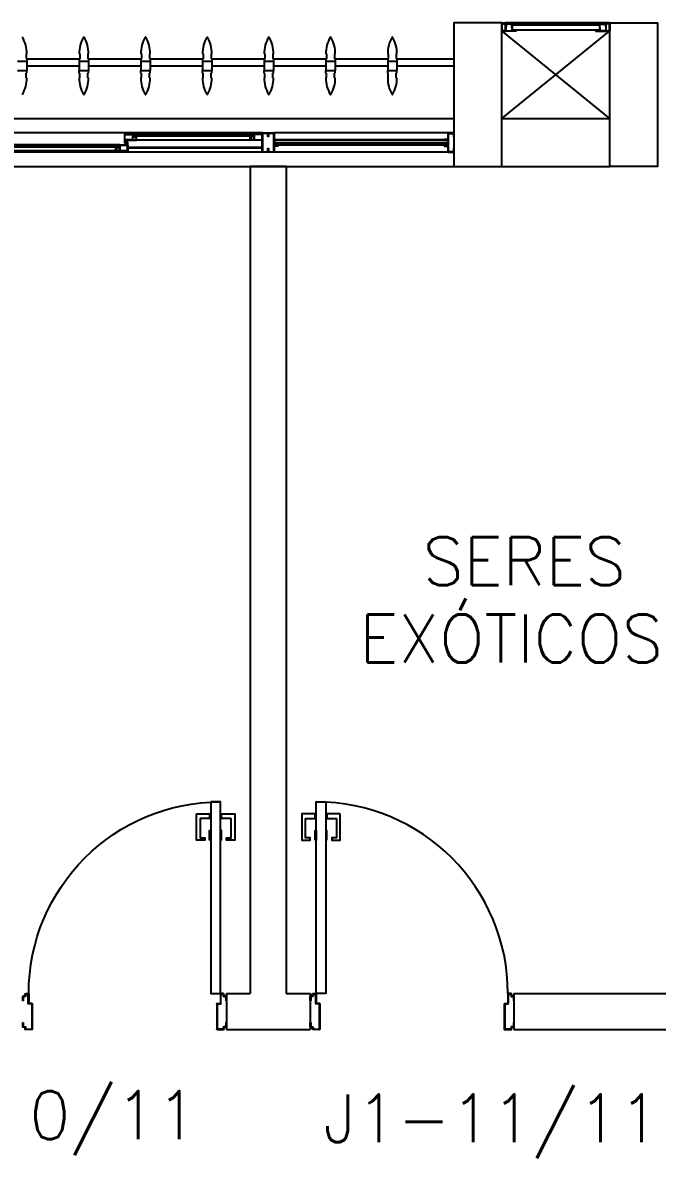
# Model space of a CAD drawing. Header units: millimetres. Extents: x 2801 to 3319, y 1187 to 1422.
# Drawn here: x 2988.525 to 2991.173, y 1353.263 to 1358 of the extents above; entities that cross this region are included whole.
import ezdxf

# ---------------------------------------------------------------- set-up
doc = ezdxf.new("R2010")
doc.units = ezdxf.units.MM
for name, color, linetype in [('AR-ALV', 2, 'Continuous'), ('AR-BRISES', 1, 'Continuous'), ('AR-ESQ', 1, 'Continuous'), ('AR-ESTC', 3, 'Continuous'), ('AR-PEITORIL', 1, 'Continuous'), ('AR-PORTA', 1, 'Continuous'), ('AR-SHAFT', 1, 'Continuous'), ('BR-PAINEL', 1, 'Continuous'), ('BR-SUPORTE', 1, 'Continuous'), ('DT-ESQ-BAGUETE-C', 2, 'Continuous'), ('DT-ESQ-BAGUETE-V', 1, 'Continuous'), ('DT-ESQ-CHAPA DOBRADA-V', 1, 'Continuous'), ('DT-ESQ-MARCO-V', 1, 'Continuous'), ('DT-ESQ-PERFIL CADEIRA-C', 2, 'Continuous'), ('DT-ESQ-PERFIL CADEIRA-V', 1, 'Continuous'), ('DT-ESQ-PERFIL U SIMPLES-C', 2, 'Continuous'), ('DT-ESQ-PERFIL U-C', 2, 'Continuous'), ('DT-ESQ-PERFIL U-V', 1, 'Continuous'), ('DT-ESQ-VENEZIANA-C', 2, 'Continuous'), ('DT-ESQ-VENEZIANA-V', 2, 'Continuous'), ('DT-ESQ-VIDRO-C', 2, 'Continuous'), ('ENDEREÇO', 2, 'Continuous'), ('maçaneta', 1, 'Continuous'), ('mov', 1, 'Continuous'), ('PM-PERFIL U-C', 2, 'Continuous'), ('pm1', 2, 'Continuous'), ('TEXTO', 2, 'Continuous')]:
    doc.layers.add(name, color=color, linetype=linetype)
doc.styles.add('UNB-100', font='simplex.shx', dxfattribs={"height": 0.2})
doc.styles.add('UNB1-100', font='simplex.shx', dxfattribs={"height": 0.2})

# ---------------------------------------------------------------- blocks, each defined once
blk = doc.blocks.new('EF44-P')
at = {"layer": 'DT-ESQ-BAGUETE-C', "ltscale": 0.1}
for points in [[(1.41, -0.08), (1.3965, -0.08), (1.3965, -0.0785), (1.4095, -0.0785, 0.414214), (1.41, -0.078), (1.41, -0.067, 0.414214), (1.4095, -0.0665), (1.3965, -0.0665), (1.3965, -0.065), (1.41, -0.065, -0.414214), (1.4115, -0.0665), (1.4115, -0.0785, -0.414214)], [(0.8485, -0.125), (0.835, -0.125), (0.835, -0.1235), (0.848, -0.1235, 0.414214), (0.8485, -0.123), (0.8485, -0.112, 0.414214), (0.848, -0.1115), (0.835, -0.1115), (0.835, -0.11), (0.8485, -0.11, -0.414214), (0.85, -0.1115), (0.85, -0.1235, -0.414214)], [(1.3265, -0.125), (1.34, -0.125), (1.34, -0.1235), (1.327, -0.1235, -0.414214), (1.3265, -0.123), (1.3265, -0.112, -0.414214), (1.327, -0.1115), (1.34, -0.1115), (1.34, -0.11), (1.3265, -0.11, 0.414214), (1.325, -0.1115), (1.325, -0.1235, 0.414214)]]:
    blk.add_lwpolyline(points, format="xyb", close=True, dxfattribs=at)
at = {"layer": 'DT-ESQ-BAGUETE-V', "ltscale": 0.1}
for p, q in [((1.41, -0.065), (1.9015, -0.065)), ((0.8485, -0.11), (1.3265, -0.11))]:
    blk.add_line(p, q, dxfattribs=at)
at = {"layer": 'DT-ESQ-CHAPA DOBRADA-V', "ltscale": 0.1}
for p, q in [((0.8, -0.077), (1.3615, -0.077)), ((0.8, -0.08), (1.3615, -0.08))]:
    blk.add_line(p, q, dxfattribs=at)
at = {"layer": 'DT-ESQ-MARCO-V', "ltscale": 0.1}
for p, q in [((0.0235, -0.06), (0.7515, -0.06)), ((0.0235, -0.14), (0.7515, -0.14))]:
    blk.add_line(p, q, dxfattribs=at)
at = {"layer": 'DT-ESQ-PERFIL CADEIRA-C', "ltscale": 0.1}
for p, q in [((1.3635, -0.0885), (1.41, -0.0885)), ((0.8, -0.1335), (0.8485, -0.1335)), ((1.373, -0.1335), (1.3265, -0.1335))]:
    blk.add_line(p, q, dxfattribs=at)
for points in [[(1.41, -0.087, -1), (1.41, -0.09), (1.3635, -0.09, -0.414214), (1.3615, -0.088), (1.3615, -0.067, -0.414214), (1.3635, -0.065), (1.395, -0.065, -0.414214), (1.3965, -0.0665), (1.3965, -0.087)], [(1.3965, -0.0885, -0.198913), (1.3954, -0.0881, -0.198913), (1.395, -0.087), (1.395, -0.067, 0.414214), (1.3945, -0.0665), (1.3635, -0.0665, 0.414214), (1.363, -0.067), (1.363, -0.088, 0.414214), (1.3635, -0.0885)], [(0.8485, -0.135), (0.8, -0.135), (0.8, -0.1335), (0.835, -0.1335, -0.198912), (0.8339, -0.1331, -0.198913), (0.8335, -0.132), (0.8335, -0.112, 0.414214), (0.833, -0.1115), (0.8, -0.1115), (0.8, -0.11), (0.8335, -0.11, -0.414214), (0.835, -0.1115), (0.835, -0.1235), (0.835, -0.125), (0.835, -0.132), (0.8485, -0.132, -1)], [(1.3265, -0.132, 1), (1.3265, -0.135), (1.373, -0.135, 0.414214), (1.375, -0.133), (1.375, -0.112, 0.414214), (1.373, -0.11), (1.3415, -0.11, 0.414214), (1.34, -0.1115), (1.34, -0.132)], [(1.34, -0.1335, 0.198913), (1.3411, -0.1331, 0.198913), (1.3415, -0.132), (1.3415, -0.112, -0.414214), (1.342, -0.1115), (1.373, -0.1115, -0.414214), (1.3735, -0.112), (1.3735, -0.133, -0.414214), (1.373, -0.1335)]]:
    blk.add_lwpolyline(points, format="xyb", close=True, dxfattribs=at)
at = {"layer": 'DT-ESQ-PERFIL CADEIRA-V', "ltscale": 0.1}
for p, q in [((1.395, -0.09), (1.9015, -0.09)), ((0.8485, -0.135), (1.3265, -0.135))]:
    blk.add_line(p, q, dxfattribs=at)
at = {"layer": 'DT-ESQ-PERFIL U SIMPLES-C', "ltscale": 0.1}
for points in [[(0.04, -0.0875), (0.0265, -0.0875, 0.414214), (0.025, -0.089), (0.025, -0.111, 0.414214), (0.0265, -0.1125), (0.04, -0.1125), (0.04, -0.111), (0.0265, -0.111), (0.0265, -0.089), (0.04, -0.089)], [(0.735, -0.0875), (0.7485, -0.0875, -0.414214), (0.75, -0.089), (0.75, -0.111, -0.414214), (0.7485, -0.1125), (0.735, -0.1125), (0.735, -0.111), (0.7485, -0.111), (0.7485, -0.089), (0.735, -0.089)], [(1.3635, -0.102), (1.3715, -0.102), (1.3715, -0.1005), (1.3635, -0.1005, -0.414214), (1.363, -0.1), (1.363, -0.092, -0.414214), (1.3635, -0.0915), (1.3715, -0.0915), (1.3715, -0.09), (1.3635, -0.09, 0.414214), (1.3615, -0.092), (1.3615, -0.1, 0.414214)], [(1.373, -0.098), (1.365, -0.098), (1.365, -0.0995), (1.373, -0.0995, -0.414214), (1.3735, -0.1), (1.3735, -0.108, -0.414214), (1.373, -0.1085), (1.365, -0.1085), (1.365, -0.11), (1.373, -0.11, 0.414214), (1.375, -0.108), (1.375, -0.1, 0.414214)]]:
    blk.add_lwpolyline(points, format="xyb", close=True, dxfattribs=at)
at = {"layer": 'DT-ESQ-PERFIL U-C', "ltscale": 0.1}
for points in [[(0.025, -0.1234), (0.025, -0.0875), (0.0385, -0.0875, 1), (0.0385, -0.0845), (0.025, -0.0845), (0.025, -0.0615, 0.414214), (0.0235, -0.06), (0.0015, -0.06, 0.414214), (0, -0.0615), (0, -0.075), (0.0015, -0.075), (0.0015, -0.0615), (0.0235, -0.0615), (0.0235, -0.0845, 0.414214), (0.025, -0.086, 0.414214), (0.0235, -0.0875), (0.0235, -0.1234), (0.0235, -0.1385), (0.0015, -0.1385), (0.0015, -0.125), (0, -0.125), (0, -0.1385, 0.414214), (0.0015, -0.14), (0.0235, -0.14, 0.414214), (0.025, -0.1385)], [(0.75, -0.1234), (0.75, -0.0875), (0.7365, -0.0875, -1), (0.7365, -0.0845), (0.75, -0.0845), (0.75, -0.0615, -0.414214), (0.7515, -0.06), (0.7735, -0.06, -0.414214), (0.775, -0.0615), (0.775, -0.075), (0.7735, -0.075), (0.7735, -0.0615), (0.7515, -0.0615), (0.7515, -0.0845, -0.414214), (0.75, -0.086, -0.414214), (0.7515, -0.0875), (0.7515, -0.1234), (0.7515, -0.1385), (0.7735, -0.1385), (0.7735, -0.125), (0.775, -0.125), (0.775, -0.1385, -0.414214), (0.7735, -0.14), (0.7515, -0.14, -0.414214), (0.75, -0.1385)], [(0.775, -0.0615, -0.414214), (0.7765, -0.06), (0.7985, -0.06, -0.414214), (0.8, -0.0615), (0.8, -0.1385, -0.414214), (0.7985, -0.14), (0.7765, -0.14, -0.414214), (0.775, -0.1385), (0.775, -0.125), (0.7765, -0.125), (0.7765, -0.138, 0.414214), (0.777, -0.1385), (0.798, -0.1385, 0.414214), (0.7985, -0.138), (0.7985, -0.062, 0.414214), (0.798, -0.0615), (0.777, -0.0615, 0.414214), (0.7765, -0.062), (0.7765, -0.075), (0.775, -0.075)]]:
    blk.add_lwpolyline(points, format="xyb", close=True, dxfattribs=at)
for points in [[(0.025, -0.086), (0.0385, -0.086)], [(0.75, -0.086), (0.7365, -0.086)]]:
    blk.add_lwpolyline(points, dxfattribs=at)
at = {"layer": 'DT-ESQ-PERFIL U-V', "ltscale": 0.1}
for p, q in [((0.7985, -0.06), (1.9515, -0.06)), ((0.7985, -0.14), (1.9515, -0.14))]:
    blk.add_line(p, q, dxfattribs=at)
at = {"layer": 'DT-ESQ-VENEZIANA-C', "ltscale": 0.1}
for p, q in [((0.0265, -0.089), (0.7485, -0.089)), ((0.0265, -0.0905), (0.7485, -0.0905)), ((0.0265, -0.1095), (0.7485, -0.1095)), ((0.0265, -0.111), (0.7485, -0.111))]:
    blk.add_line(p, q, dxfattribs=at)
at = {"layer": 'DT-ESQ-VENEZIANA-V', "ltscale": 0.1}
blk.add_line((0.0265, -0.099), (0.7485, -0.099), dxfattribs=at)
at = {"layer": 'DT-ESQ-VIDRO-C', "ltscale": 0.1}
for points in [[(1.9125, -0.085), (1.9125, -0.082), (1.399, -0.082), (1.399, -0.085)], [(0.838, -0.13), (0.838, -0.127), (1.337, -0.127), (1.337, -0.13)]]:
    blk.add_lwpolyline(points, close=True, dxfattribs=at)
blk = doc.blocks.new('BR-MODULO8')
at = {"layer": 'BR-PAINEL'}
for p, q in [((-1.8217, 0.24), (-1.7833, 0.24)), ((-1.7858, 0.27), (-1.7858, 0.25)), ((-1.7833, 0.27), (-1.7858, 0.27)), ((-1.7833, 0.25), (-1.7858, 0.25)), ((-1.7833, 0.25), (-1.7833, 0.24)), ((-1.7833, 0.24), (-1.7833, 0.2)), ((-1.5642, 0.27), (-1.5617, 0.27)), ((-1.5642, 0.25), (-1.5642, 0.24)), ((-1.5642, 0.25), (-1.5617, 0.25)), ((-1.5642, 0.24), (-1.5258, 0.24)), ((-1.5642, 0.24), (-1.5642, 0.2)), ((-1.5617, 0.27), (-1.5617, 0.25)), ((-1.5283, 0.27), (-1.5283, 0.25)), ((-1.5258, 0.27), (-1.5283, 0.27)), ((-1.5258, 0.25), (-1.5283, 0.25)), ((-1.5258, 0.25), (-1.5258, 0.24)), ((-1.5258, 0.24), (-1.5258, 0.2)), ((-1.3067, 0.27), (-1.3042, 0.27)), ((-1.3067, 0.25), (-1.3067, 0.24)), ((-1.3067, 0.25), (-1.3042, 0.25)), ((-1.3067, 0.24), (-1.2683, 0.24)), ((-1.3067, 0.24), (-1.3067, 0.2)), ((-1.3042, 0.27), (-1.3042, 0.25)), ((-1.2708, 0.27), (-1.2708, 0.25)), ((-1.2683, 0.27), (-1.2708, 0.27)), ((-1.2683, 0.25), (-1.2708, 0.25)), ((-1.2683, 0.25), (-1.2683, 0.24)), ((-1.2683, 0.24), (-1.2683, 0.2)), ((-1.0492, 0.27), (-1.0467, 0.27)), ((-1.0492, 0.25), (-1.0492, 0.24)), ((-1.0492, 0.25), (-1.0467, 0.25)), ((-1.0492, 0.24), (-1.0108, 0.24)), ((-1.0492, 0.24), (-1.0492, 0.2)), ((-1.0467, 0.27), (-1.0467, 0.25)), ((-1.0133, 0.27), (-1.0133, 0.25)), ((-1.0108, 0.27), (-1.0133, 0.27)), ((-1.0108, 0.25), (-1.0133, 0.25)), ((-1.0108, 0.25), (-1.0108, 0.24)), ((-1.0108, 0.24), (-1.0108, 0.2)), ((-0.7917, 0.27), (-0.7892, 0.27)), ((-0.7917, 0.25), (-0.7917, 0.24)), ((-0.7917, 0.25), (-0.7892, 0.25)), ((-0.7917, 0.24), (-0.7533, 0.24)), ((-0.7917, 0.24), (-0.7917, 0.2)), ((-0.7892, 0.27), (-0.7892, 0.25)), ((-0.7558, 0.27), (-0.7558, 0.25)), ((-0.7533, 0.27), (-0.7558, 0.27)), ((-0.7533, 0.25), (-0.7558, 0.25)), ((-0.7533, 0.25), (-0.7533, 0.24)), ((-0.7533, 0.24), (-0.7533, 0.2)), ((-0.5342, 0.27), (-0.5317, 0.27)), ((-0.5342, 0.25), (-0.5317, 0.25)), ((-0.5342, 0.25), (-0.5342, 0.24)), ((-0.5342, 0.24), (-0.5342, 0.2)), ((-0.5342, 0.24), (-0.4958, 0.24)), ((-0.5317, 0.27), (-0.5317, 0.25)), ((-0.4958, 0.27), (-0.4983, 0.27)), ((-0.4983, 0.27), (-0.4983, 0.25)), ((-0.4958, 0.25), (-0.4983, 0.25)), ((-0.4958, 0.25), (-0.4958, 0.24)), ((-0.4958, 0.24), (-0.4958, 0.2)), ((-0.2767, 0.27), (-0.2742, 0.27)), ((-0.2767, 0.25), (-0.2767, 0.24)), ((-0.2767, 0.25), (-0.2742, 0.25)), ((-0.2767, 0.24), (-0.2383, 0.24)), ((-0.2767, 0.24), (-0.2767, 0.2)), ((-0.2742, 0.27), (-0.2742, 0.25)), ((-0.2408, 0.27), (-0.2408, 0.25)), ((-0.2383, 0.27), (-0.2408, 0.27)), ((-0.2383, 0.25), (-0.2408, 0.25)), ((-0.2383, 0.25), (-0.2383, 0.24)), ((-0.2383, 0.24), (-0.2383, 0.2)), ((-1.8217, 0.2), (-1.7833, 0.2)), ((-1.7833, 0.19), (-1.7858, 0.19)), ((-1.7858, 0.17), (-1.7858, 0.19)), ((-1.7833, 0.19), (-1.7833, 0.2)), ((-1.5642, 0.2), (-1.5258, 0.2)), ((-1.5642, 0.19), (-1.5642, 0.2)), ((-1.5642, 0.19), (-1.5617, 0.19)), ((-1.5617, 0.17), (-1.5617, 0.19)), ((-1.5258, 0.19), (-1.5283, 0.19)), ((-1.5283, 0.17), (-1.5283, 0.19)), ((-1.5258, 0.19), (-1.5258, 0.2)), ((-1.3067, 0.2), (-1.2683, 0.2)), ((-1.3067, 0.19), (-1.3067, 0.2)), ((-1.3067, 0.19), (-1.3042, 0.19)), ((-1.3042, 0.17), (-1.3042, 0.19)), ((-1.2683, 0.19), (-1.2708, 0.19)), ((-1.2708, 0.17), (-1.2708, 0.19)), ((-1.2683, 0.19), (-1.2683, 0.2)), ((-1.0492, 0.2), (-1.0108, 0.2)), ((-1.0492, 0.19), (-1.0492, 0.2)), ((-1.0492, 0.19), (-1.0467, 0.19)), ((-1.0467, 0.17), (-1.0467, 0.19)), ((-1.0108, 0.19), (-1.0133, 0.19)), ((-1.0133, 0.17), (-1.0133, 0.19)), ((-1.0108, 0.19), (-1.0108, 0.2)), ((-0.7917, 0.2), (-0.7533, 0.2)), ((-0.7917, 0.19), (-0.7917, 0.2)), ((-0.7917, 0.19), (-0.7892, 0.19)), ((-0.7892, 0.17), (-0.7892, 0.19)), ((-0.7533, 0.19), (-0.7558, 0.19)), ((-0.7558, 0.17), (-0.7558, 0.19)), ((-0.7533, 0.19), (-0.7533, 0.2)), ((-0.5342, 0.19), (-0.5342, 0.2)), ((-0.5342, 0.2), (-0.4958, 0.2)), ((-0.5342, 0.19), (-0.5317, 0.19)), ((-0.5317, 0.17), (-0.5317, 0.19)), ((-0.4983, 0.17), (-0.4983, 0.19)), ((-0.4958, 0.19), (-0.4983, 0.19)), ((-0.4958, 0.19), (-0.4958, 0.2)), ((-0.2767, 0.2), (-0.2383, 0.2)), ((-0.2767, 0.19), (-0.2767, 0.2)), ((-0.2767, 0.19), (-0.2742, 0.19)), ((-0.2742, 0.17), (-0.2742, 0.19)), ((-0.2383, 0.19), (-0.2408, 0.19)), ((-0.2408, 0.17), (-0.2408, 0.19)), ((-0.2383, 0.19), (-0.2383, 0.2)), ((-1.7833, 0.17), (-1.7858, 0.17)), ((-1.5642, 0.17), (-1.5617, 0.17)), ((-1.5258, 0.17), (-1.5283, 0.17)), ((-1.3067, 0.17), (-1.3042, 0.17)), ((-1.2683, 0.17), (-1.2708, 0.17)), ((-1.0492, 0.17), (-1.0467, 0.17)), ((-1.0108, 0.17), (-1.0133, 0.17)), ((-0.7917, 0.17), (-0.7892, 0.17)), ((-0.7533, 0.17), (-0.7558, 0.17)), ((-0.5342, 0.17), (-0.5317, 0.17)), ((-0.4958, 0.17), (-0.4983, 0.17)), ((-0.2767, 0.17), (-0.2742, 0.17)), ((-0.2383, 0.17), (-0.2408, 0.17))]:
    blk.add_line(p, q, dxfattribs=at)
for centre, radius, start, end in [((-1.9083, 0.2739), 0.1251, 358.228, 31.5279), ((-1.4392, 0.2739), 0.1251, 148.4721, 181.772), ((-1.545, 0.3387), 0.001, 37.1012, 142.8988), ((-1.6508, 0.2739), 0.1251, 358.228, 31.5279), ((-1.1817, 0.2739), 0.1251, 148.4721, 181.772), ((-1.2875, 0.3387), 0.001, 37.1012, 142.8988), ((-1.3933, 0.2739), 0.1251, 358.228, 31.5279), ((-0.9242, 0.2739), 0.1251, 148.4721, 181.772), ((-1.03, 0.3387), 0.001, 37.1012, 142.8988), ((-1.1358, 0.2739), 0.1251, 358.228, 31.5279), ((-0.6667, 0.2739), 0.1251, 148.4721, 181.772), ((-0.7725, 0.3387), 0.001, 37.1012, 142.8988), ((-0.8783, 0.2739), 0.1251, 358.228, 31.5279), ((-0.4092, 0.2739), 0.1251, 148.4721, 181.772), ((-0.515, 0.3387), 0.001, 37.1012, 142.8988), ((-0.6208, 0.2739), 0.1251, 358.228, 31.5279), ((-0.1517, 0.2739), 0.1251, 148.4721, 181.772), ((-0.2575, 0.3387), 0.001, 37.1012, 142.8988), ((-0.3633, 0.2739), 0.1251, 358.228, 31.5279), ((-1.9083, 0.1661), 0.1251, 328.4721, 1.772), ((-1.4392, 0.1661), 0.1251, 178.228, 211.5279), ((-1.6508, 0.1661), 0.1251, 328.4721, 1.772), ((-1.1817, 0.1661), 0.1251, 178.228, 211.5279), ((-1.3933, 0.1661), 0.1251, 328.4721, 1.772), ((-0.9242, 0.1661), 0.1251, 178.228, 211.5279), ((-1.1358, 0.1661), 0.1251, 328.4721, 1.772), ((-0.6667, 0.1661), 0.1251, 178.228, 211.5279), ((-0.8783, 0.1661), 0.1251, 328.4721, 1.772), ((-0.4092, 0.1661), 0.1251, 178.228, 211.5279), ((-0.6208, 0.1661), 0.1251, 328.4721, 1.772), ((-0.1517, 0.1661), 0.1251, 178.228, 211.5279), ((-0.3633, 0.1661), 0.1251, 328.4721, 1.772), ((-1.545, 0.1013), 0.001, 217.1012, 322.8988), ((-1.2875, 0.1013), 0.001, 217.1012, 322.8988), ((-1.03, 0.1013), 0.001, 217.1012, 322.8988), ((-0.7725, 0.1013), 0.001, 217.1012, 322.8988), ((-0.515, 0.1013), 0.001, 217.1012, 322.8988), ((-0.2575, 0.1013), 0.001, 217.1012, 322.8988)]:
    blk.add_arc(centre, radius, start, end, dxfattribs=at)
at = {"layer": 'BR-SUPORTE'}
for p, q in [((-1.7833, 0.25), (-1.5617, 0.25)), ((-1.5258, 0.25), (-1.3042, 0.25)), ((-1.2683, 0.25), (-1.0467, 0.25)), ((-1.0108, 0.25), (-0.7892, 0.25)), ((-0.7533, 0.25), (-0.5317, 0.25)), ((-0.4958, 0.25), (-0.2742, 0.25)), ((-0.2383, 0.25), (0, 0.25)), ((-1.7833, 0.22), (-1.5642, 0.22)), ((-1.5258, 0.22), (-1.3067, 0.22)), ((-1.2683, 0.22), (-1.0492, 0.22)), ((-1.0108, 0.22), (-0.7917, 0.22)), ((-0.7533, 0.22), (-0.5342, 0.22)), ((-0.4958, 0.22), (-0.2767, 0.22)), ((-0.2383, 0.22), (0, 0.22))]:
    blk.add_line(p, q, dxfattribs=at)
blk = doc.blocks.new('PM3')
at = {"layer": 'maçaneta'}
for points in [[(0.02, 0.825), (-0.035, 0.825), (-0.035, 0.715), (0, 0.715), (0, 0.725), (-0.02, 0.725), (-0.02, 0.8035, -0.414214), (-0.0185, 0.805), (0.02, 0.805)], [(0.125, 0.825), (0.07, 0.825), (0.07, 0.805), (0.1085, 0.805, -0.414214), (0.11, 0.8035), (0.11, 0.725), (0.09, 0.725), (0.09, 0.715), (0.125, 0.715)]]:
    blk.add_lwpolyline(points, format="xyb", close=True, dxfattribs=at)
for points in [[(0.02, 0.715), (0.02, 0.755), (0.025, 0.755), (0.025, 0.715)], [(0.07, 0.715), (0.07, 0.755), (0.065, 0.755), (0.065, 0.715)]]:
    blk.add_lwpolyline(points, close=True, dxfattribs=at)
at = {"layer": 'mov'}
blk.add_arc((0.025, 0.075), 0.8, 0, 90, dxfattribs=at)
at = {"layer": 'PM-PERFIL U-C'}
for p, q in [((0, 0.045), (0, 0.0635)), ((0.0015, 0.065), (0.01, 0.065)), ((0.002, 0.063), (0.002, 0.045)), ((0.0105, 0.063), (0.002, 0.063)), ((0.01, 0.065), (0.01, 0.0735)), ((0.0115, 0.075), (0.0235, 0.075)), ((0.012, 0.073), (0.012, 0.0645)), ((0.023, 0.073), (0.012, 0.073)), ((0.023, 0.0335), (0.023, 0.073)), ((0.025, 0.0735), (0.025, 0.034)), ((0.825, 0.0735), (0.825, 0.034)), ((0.8385, 0.075), (0.8265, 0.075)), ((0.827, 0.073), (0.838, 0.073)), ((0.827, 0.0335), (0.827, 0.073)), ((0.838, 0.073), (0.838, 0.0645)), ((0.8395, 0.063), (0.848, 0.063)), ((0.84, 0.065), (0.84, 0.0735)), ((0.8485, 0.065), (0.84, 0.065)), ((0.848, 0.063), (0.848, 0.045)), ((0.85, 0.045), (0.85, 0.0635)), ((0.002, 0.045), (0, 0.045)), ((0.038, 0.032), (0.0245, 0.032)), ((0.0385, 0.034), (0.025, 0.034)), ((0.038, 0.032), (0.038, -0.073)), ((0.04, 0.0325), (0.04, -0.0735)), ((0.81, 0.0325), (0.81, -0.0735)), ((0.8115, 0.034), (0.825, 0.034)), ((0.812, 0.032), (0.8255, 0.032)), ((0.812, 0.032), (0.812, -0.073)), ((0.848, 0.045), (0.85, 0.045)), ((0, -0.045), (0.002, -0.045)), ((0, -0.0635), (0, -0.045)), ((0.002, -0.045), (0.002, -0.063)), ((0.85, -0.045), (0.848, -0.045)), ((0.848, -0.045), (0.848, -0.063)), ((0.85, -0.0635), (0.85, -0.045)), ((0.01, -0.065), (0.0015, -0.065)), ((0.002, -0.063), (0.0105, -0.063)), ((0.01, -0.0735), (0.01, -0.065)), ((0.0385, -0.075), (0.0115, -0.075)), ((0.012, -0.0645), (0.012, -0.073)), ((0.012, -0.073), (0.038, -0.073)), ((0.8115, -0.075), (0.8385, -0.075)), ((0.838, -0.073), (0.812, -0.073)), ((0.838, -0.0645), (0.838, -0.073)), ((0.848, -0.063), (0.8395, -0.063)), ((0.84, -0.0735), (0.84, -0.065)), ((0.84, -0.065), (0.8485, -0.065))]:
    blk.add_line(p, q, dxfattribs=at)
for centre, start, end in [((0.0015, 0.0635), 90, 180), ((0.0115, 0.0735), 90, 180), ((0.0105, 0.0645), 270, 0), ((0.0235, 0.0735), 360, 90), ((0.8265, 0.0735), 90, 180), ((0.8395, 0.0645), 180, 270), ((0.8385, 0.0735), 0, 90), ((0.8485, 0.0635), 0, 90), ((0.0245, 0.0335), 180, 270), ((0.0385, 0.0325), 0, 90), ((0.8115, 0.0325), 90, 180), ((0.8255, 0.0335), 270, 0), ((0.0015, -0.0635), 180, 270), ((0.0115, -0.0735), 180, 270), ((0.0105, -0.0645), 0, 90), ((0.0385, -0.0735), 269.9386, 0), ((0.8115, -0.0735), 180, 270.0614), ((0.8395, -0.0645), 90, 180), ((0.8385, -0.0735), 270, 0), ((0.8485, -0.0635), 270, 0)]:
    blk.add_arc(centre, 0.0015, start, end, dxfattribs=at)
at = {"layer": 'pm1'}
blk.add_lwpolyline([(0.065, 0.875), (0.065, 0.075), (0.025, 0.075), (0.025, 0.875)], close=True, dxfattribs=at)
blk = doc.blocks.new('EF01C-P')
at = {"layer": 'DT-ESQ-BAGUETE-C', "ltscale": 0.1}
for points in [[(0.0015, 0.035), (0.015, 0.035), (0.015, 0.0335), (0.0015, 0.0335), (0.0015, 0.005), (0.015, 0.005), (0.015, 0.0035), (0.0015, 0.0035, -0.414214), (0, 0.005), (0, 0.0335, -0.414214)], [(0.4485, 0.035), (0.435, 0.035), (0.435, 0.0335), (0.4485, 0.0335), (0.4485, 0.005), (0.435, 0.005), (0.435, 0.0035), (0.4485, 0.0035, 0.414214), (0.45, 0.005), (0.45, 0.0335, 0.414214)]]:
    blk.add_lwpolyline(points, format="xyb", close=True, dxfattribs=at)
at = {"layer": 'DT-ESQ-PERFIL CADEIRA-C', "ltscale": 0.1}
for points in [[(0.01, 0.0015), (0.01, 0.003), (0.0015, 0.003, 1), (0.0015, 0), (0.015, 0, 0.414214), (0.0165, 0.0015), (0.0165, 0.0335), (0.043, 0.0335)], [(0.043, 0.0065), (0.018, 0.0065), (0.018, 0.0165), (0.0165, 0.0165), (0.0165, 0.0065, 0.414214), (0.018, 0.005), (0.043, 0.005), (0.0565, 0.005, 1), (0.0565, 0.008), (0.043, 0.008), (0.043, 0.02), (0.043, 0.032), (0.0565, 0.032, 1), (0.0565, 0.035), (0.043, 0.035), (0.0165, 0.035, 0.414214), (0.015, 0.0335), (0.015, 0.0015), (0.0015, 0.0015)], [(0.0415, 0.02), (0.0415, 0.032, -0.414214), (0.043, 0.0335), (0.0565, 0.0335)], [(0.0415, 0.02), (0.0415, 0.008, 0.414214), (0.043, 0.0065), (0.0565, 0.0065)], [(0.407, 0.0065), (0.432, 0.0065), (0.432, 0.0165), (0.4335, 0.0165), (0.4335, 0.0065, -0.414214), (0.432, 0.005), (0.407, 0.005), (0.3935, 0.005, -1), (0.3935, 0.008), (0.407, 0.008), (0.407, 0.02), (0.407, 0.032), (0.3935, 0.032, -1), (0.3935, 0.035), (0.407, 0.035), (0.4335, 0.035, -0.414214), (0.435, 0.0335), (0.435, 0.0015), (0.4485, 0.0015)], [(0.4085, 0.02), (0.4085, 0.032, 0.414214), (0.407, 0.0335), (0.3935, 0.0335)], [(0.4085, 0.02), (0.4085, 0.008, -0.414214), (0.407, 0.0065), (0.3935, 0.0065)], [(0.44, 0.0015), (0.44, 0.003), (0.4485, 0.003, -1), (0.4485, 0), (0.435, 0, -0.414214), (0.4335, 0.0015), (0.4335, 0.0335), (0.407, 0.0335)]]:
    blk.add_lwpolyline(points, format="xyb", dxfattribs=at)
at = {"layer": 'DT-ESQ-PERFIL CADEIRA-V', "ltscale": 0.1}
blk.add_line((0.015, 0), (0.435, 0), dxfattribs=at)
at = {"layer": 'DT-ESQ-VENEZIANA-C', "ltscale": 0.1}
for p, q in [((0.043, 0.0105), (0.407, 0.0105)), ((0.043, 0.009), (0.407, 0.009))]:
    blk.add_line(p, q, dxfattribs=at)
at = {"layer": 'DT-ESQ-VENEZIANA-V', "ltscale": 0.1}
blk.add_line((0.043, 0.031), (0.407, 0.031), dxfattribs=at)

msp = doc.modelspace()

# ---------------------------------------------------------------- linework, layer by layer
at = {"layer": 'AR-ALV'}
for p, q in [((2990.5249, 1357.5998), (2990.9749, 1357.5998)), ((2989.4749, 1357.3998), (2989.4749, 1353.9498)), ((2989.6249, 1357.3998), (2989.4749, 1357.3998)), ((2989.6249, 1357.3998), (2989.6249, 1353.9498)), ((2990.5249, 1357.3998), (2990.9749, 1357.3998)), ((2989.3749, 1353.9498), (2989.3749, 1353.7998)), ((2989.3749, 1353.9498), (2989.4749, 1353.9498)), ((2989.6249, 1353.9498), (2989.7249, 1353.9498)), ((2989.7249, 1353.9498), (2989.7249, 1353.7998)), ((2990.5749, 1353.9498), (2990.5749, 1353.7998)), ((2990.5749, 1353.9498), (2991.8749, 1353.9498)), ((2989.3749, 1353.7998), (2989.7249, 1353.7998)), ((2990.5749, 1353.7998), (2993.0749, 1353.7998))]:
    msp.add_line(p, q, dxfattribs=at)
at = {"layer": 'AR-ESTC'}
for points in [[(2990.5249, 1357.9998), (2990.3249, 1357.9998), (2990.3249, 1357.3998), (2990.5249, 1357.3998)], [(2990.9749, 1357.9998), (2991.1749, 1357.9998), (2991.1749, 1357.3998), (2990.9749, 1357.3998)]]:
    msp.add_lwpolyline(points, close=True, dxfattribs=at)
at = {"layer": 'AR-PEITORIL'}
for p, q in [((2985.1749, 1357.5998), (2990.3249, 1357.5998)), ((2985.1749, 1357.3998), (2990.3249, 1357.3998))]:
    msp.add_line(p, q, dxfattribs=at)
at = {"layer": 'AR-SHAFT'}
for p, q in [((2990.5249, 1357.5998), (2990.9749, 1357.9663)), ((2990.9749, 1357.5998), (2990.5249, 1357.9663))]:
    msp.add_line(p, q, dxfattribs=at)

# ---------------------------------------------------------------- block references
at = {"layer": 'AR-BRISES'}
msp.add_blockref('BR-MODULO8', (2990.3249, 1357.5998), dxfattribs=at)
at = {"layer": 'AR-ESQ', "rotation": 180}
for name, p in [('EF01C-P', (2990.9749, 1357.9998)), ('EF44-P', (2990.3249, 1357.3998))]:
    msp.add_blockref(name, p, dxfattribs=at)
at = {"layer": 'AR-PORTA', "xscale": -1}
msp.add_blockref('PM3', (2989.3749, 1353.8748), dxfattribs=at)
at = {"layer": 'AR-PORTA'}
msp.add_blockref('PM3', (2989.7249, 1353.8748), dxfattribs=at)

# ---------------------------------------------------------------- texts
at = {"layer": 'ENDEREÇO', "style": 'UNB1-100'}
for s, p in [('J1-10/11', (2987.8497, 1353.3431)), ('J1-11/11', (2989.7793, 1353.3295))]:
    msp.add_text(s, height=0.2, dxfattribs=at).set_placement(p)
at = {"layer": 'TEXTO', "style": 'UNB-100'}
for s, p in [('SERES ', (2990.1936, 1355.6532)), ('EXÓTICOS', (2989.9291, 1355.3306))]:
    msp.add_text(s, height=0.2, dxfattribs=at).set_placement(p)

doc.saveas('drawing.dxf')
